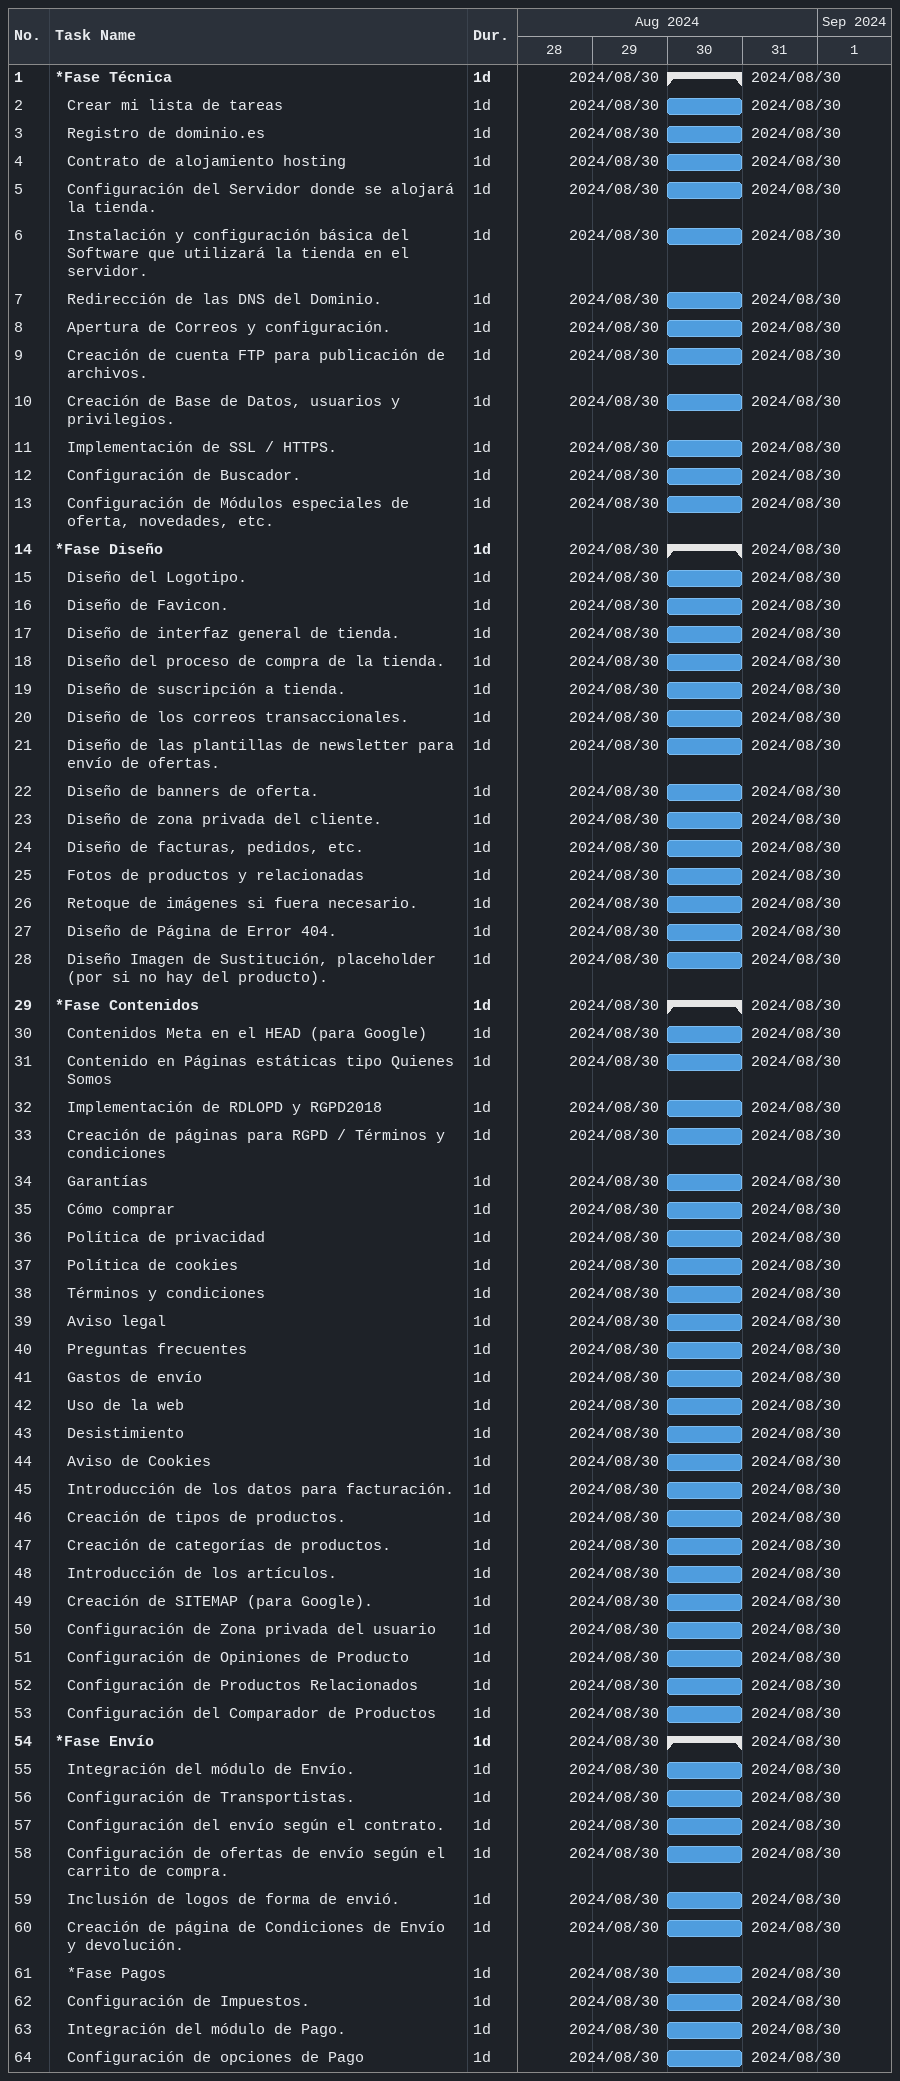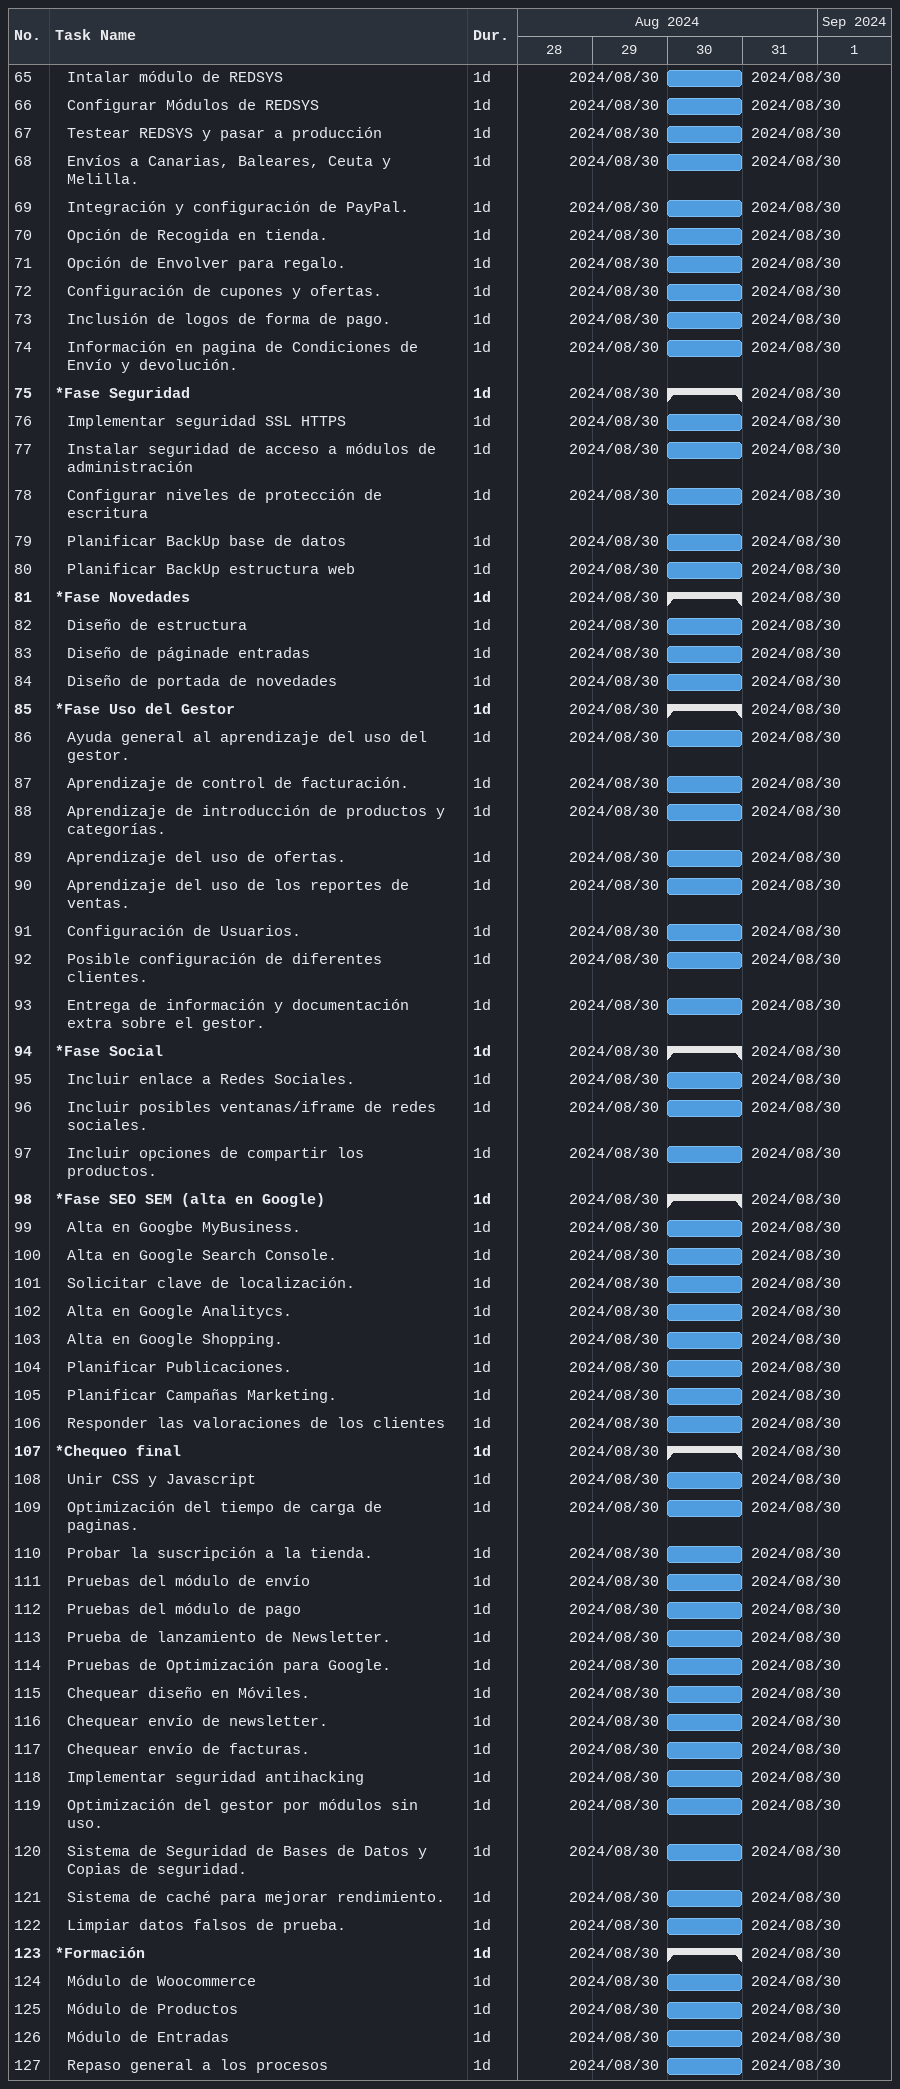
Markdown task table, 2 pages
| ID | Level | Task | Duration | Start | Finish |
|---|---|---|---|---|---|
| 1 | 1 | ***Fase Técnica** | 1d | 2024-08-30 | 2024-08-30 |
| 2 | 2 | Crear mi lista de tareas | 1d | 2024-08-30 | 2024-08-30 |
| 3 | 2 | Registro de dominio.es | 1d | 2024-08-30 | 2024-08-30 |
| 4 | 2 | Contrato de alojamiento hosting | 1d | 2024-08-30 | 2024-08-30 |
| 5 | 2 | Configuración del Servidor donde se alojará la tienda. | 1d | 2024-08-30 | 2024-08-30 |
| 6 | 2 | Instalación y configuración básica del Software que utilizará la tienda en el servidor. | 1d | 2024-08-30 | 2024-08-30 |
| 7 | 2 | Redirección de las DNS del Dominio. | 1d | 2024-08-30 | 2024-08-30 |
| 8 | 2 | Apertura de Correos y configuración. | 1d | 2024-08-30 | 2024-08-30 |
| 9 | 2 | Creación de cuenta FTP para publicación de archivos. | 1d | 2024-08-30 | 2024-08-30 |
| 10 | 2 | Creación de Base de Datos, usuarios y privilegios. | 1d | 2024-08-30 | 2024-08-30 |
| 11 | 2 | Implementación de SSL / HTTPS. | 1d | 2024-08-30 | 2024-08-30 |
| 12 | 2 | Configuración de Buscador. | 1d | 2024-08-30 | 2024-08-30 |
| 13 | 2 | Configuración de Módulos especiales de oferta, novedades, etc. | 1d | 2024-08-30 | 2024-08-30 |
| 14 | 1 | ***Fase Diseño** | 1d | 2024-08-30 | 2024-08-30 |
| 15 | 2 | Diseño del Logotipo. | 1d | 2024-08-30 | 2024-08-30 |
| 16 | 2 | Diseño de Favicon. | 1d | 2024-08-30 | 2024-08-30 |
| 17 | 2 | Diseño de interfaz general de tienda. | 1d | 2024-08-30 | 2024-08-30 |
| 18 | 2 | Diseño del proceso de compra de la tienda. | 1d | 2024-08-30 | 2024-08-30 |
| 19 | 2 | Diseño de suscripción a tienda. | 1d | 2024-08-30 | 2024-08-30 |
| 20 | 2 | Diseño de los correos transaccionales. | 1d | 2024-08-30 | 2024-08-30 |
| 21 | 2 | Diseño de las plantillas de newsletter para envío de ofertas. | 1d | 2024-08-30 | 2024-08-30 |
| 22 | 2 | Diseño de banners de oferta. | 1d | 2024-08-30 | 2024-08-30 |
| 23 | 2 | Diseño de zona privada del cliente. | 1d | 2024-08-30 | 2024-08-30 |
| 24 | 2 | Diseño de facturas, pedidos, etc. | 1d | 2024-08-30 | 2024-08-30 |
| 25 | 2 | Fotos de productos y relacionadas | 1d | 2024-08-30 | 2024-08-30 |
| 26 | 2 | Retoque de imágenes si fuera necesario. | 1d | 2024-08-30 | 2024-08-30 |
| 27 | 2 | Diseño de Página de Error 404. | 1d | 2024-08-30 | 2024-08-30 |
| 28 | 2 | Diseño Imagen de Sustitución, placeholder (por si no hay del producto). | 1d | 2024-08-30 | 2024-08-30 |
| 29 | 1 | ***Fase Contenidos** | 1d | 2024-08-30 | 2024-08-30 |
| 30 | 2 | Contenidos Meta en el HEAD (para Google) | 1d | 2024-08-30 | 2024-08-30 |
| 31 | 2 | Contenido en Páginas estáticas tipo Quienes Somos | 1d | 2024-08-30 | 2024-08-30 |
| 32 | 2 | Implementación de RDLOPD y RGPD2018 | 1d | 2024-08-30 | 2024-08-30 |
| 33 | 2 | Creación de páginas para RGPD / Términos y condiciones | 1d | 2024-08-30 | 2024-08-30 |
| 34 | 2 | Garantías | 1d | 2024-08-30 | 2024-08-30 |
| 35 | 2 | Cómo comprar | 1d | 2024-08-30 | 2024-08-30 |
| 36 | 2 | Política de privacidad | 1d | 2024-08-30 | 2024-08-30 |
| 37 | 2 | Política de cookies | 1d | 2024-08-30 | 2024-08-30 |
| 38 | 2 | Términos y condiciones | 1d | 2024-08-30 | 2024-08-30 |
| 39 | 2 | Aviso legal | 1d | 2024-08-30 | 2024-08-30 |
| 40 | 2 | Preguntas frecuentes | 1d | 2024-08-30 | 2024-08-30 |
| 41 | 2 | Gastos de envío | 1d | 2024-08-30 | 2024-08-30 |
| 42 | 2 | Uso de la web | 1d | 2024-08-30 | 2024-08-30 |
| 43 | 2 | Desistimiento | 1d | 2024-08-30 | 2024-08-30 |
| 44 | 2 | Aviso de Cookies | 1d | 2024-08-30 | 2024-08-30 |
| 45 | 2 | Introducción de los datos para facturación. | 1d | 2024-08-30 | 2024-08-30 |
| 46 | 2 | Creación de tipos de productos. | 1d | 2024-08-30 | 2024-08-30 |
| 47 | 2 | Creación de categorías de productos. | 1d | 2024-08-30 | 2024-08-30 |
| 48 | 2 | Introducción de los artículos. | 1d | 2024-08-30 | 2024-08-30 |
| 49 | 2 | Creación de SITEMAP (para Google). | 1d | 2024-08-30 | 2024-08-30 |
| 50 | 2 | Configuración de Zona privada del usuario | 1d | 2024-08-30 | 2024-08-30 |
| 51 | 2 | Configuración de Opiniones de Producto | 1d | 2024-08-30 | 2024-08-30 |
| 52 | 2 | Configuración de Productos Relacionados | 1d | 2024-08-30 | 2024-08-30 |
| 53 | 2 | Configuración del Comparador de Productos | 1d | 2024-08-30 | 2024-08-30 |
| 54 | 1 | ***Fase Envío** | 1d | 2024-08-30 | 2024-08-30 |
| 55 | 2 | Integración del módulo de Envío. | 1d | 2024-08-30 | 2024-08-30 |
| 56 | 2 | Configuración de Transportistas. | 1d | 2024-08-30 | 2024-08-30 |
| 57 | 2 | Configuración del envío según el contrato. | 1d | 2024-08-30 | 2024-08-30 |
| 58 | 2 | Configuración de ofertas de envío según el carrito de compra. | 1d | 2024-08-30 | 2024-08-30 |
| 59 | 2 | Inclusión de logos de forma de envió. | 1d | 2024-08-30 | 2024-08-30 |
| 60 | 2 | Creación de página de Condiciones de Envío y devolución. | 1d | 2024-08-30 | 2024-08-30 |
| 61 | 2 | *Fase Pagos | 1d | 2024-08-30 | 2024-08-30 |
| 62 | 2 | Configuración de Impuestos. | 1d | 2024-08-30 | 2024-08-30 |
| 63 | 2 | Integración del módulo de Pago. | 1d | 2024-08-30 | 2024-08-30 |
| 64 | 2 | Configuración de opciones de Pago | 1d | 2024-08-30 | 2024-08-30 |
| 65 | 2 | Intalar módulo de REDSYS | 1d | 2024-08-30 | 2024-08-30 |
| 66 | 2 | Configurar Módulos de REDSYS | 1d | 2024-08-30 | 2024-08-30 |
| 67 | 2 | Testear REDSYS y pasar a producción | 1d | 2024-08-30 | 2024-08-30 |
| 68 | 2 | Envíos a Canarias, Baleares, Ceuta y Melilla. | 1d | 2024-08-30 | 2024-08-30 |
| 69 | 2 | Integración y configuración de PayPal. | 1d | 2024-08-30 | 2024-08-30 |
| 70 | 2 | Opción de Recogida en tienda. | 1d | 2024-08-30 | 2024-08-30 |
| 71 | 2 | Opción de Envolver para regalo. | 1d | 2024-08-30 | 2024-08-30 |
| 72 | 2 | Configuración de cupones y ofertas. | 1d | 2024-08-30 | 2024-08-30 |
| 73 | 2 | Inclusión de logos de forma de pago. | 1d | 2024-08-30 | 2024-08-30 |
| 74 | 2 | Información en pagina de Condiciones de Envío y devolución. | 1d | 2024-08-30 | 2024-08-30 |
| 75 | 1 | ***Fase Seguridad** | 1d | 2024-08-30 | 2024-08-30 |
| 76 | 2 | Implementar seguridad SSL HTTPS | 1d | 2024-08-30 | 2024-08-30 |
| 77 | 2 | Instalar seguridad de acceso a módulos de administración | 1d | 2024-08-30 | 2024-08-30 |
| 78 | 2 | Configurar niveles de protección de escritura | 1d | 2024-08-30 | 2024-08-30 |
| 79 | 2 | Planificar BackUp base de datos | 1d | 2024-08-30 | 2024-08-30 |
| 80 | 2 | Planificar BackUp estructura web | 1d | 2024-08-30 | 2024-08-30 |
| 81 | 1 | ***Fase Novedades** | 1d | 2024-08-30 | 2024-08-30 |
| 82 | 2 | Diseño de estructura | 1d | 2024-08-30 | 2024-08-30 |
| 83 | 2 | Diseño de páginade entradas | 1d | 2024-08-30 | 2024-08-30 |
| 84 | 2 | Diseño de portada de novedades | 1d | 2024-08-30 | 2024-08-30 |
| 85 | 1 | ***Fase Uso del Gestor** | 1d | 2024-08-30 | 2024-08-30 |
| 86 | 2 | Ayuda general al aprendizaje del uso del gestor. | 1d | 2024-08-30 | 2024-08-30 |
| 87 | 2 | Aprendizaje de control de facturación. | 1d | 2024-08-30 | 2024-08-30 |
| 88 | 2 | Aprendizaje de introducción de productos y categorías. | 1d | 2024-08-30 | 2024-08-30 |
| 89 | 2 | Aprendizaje del uso de ofertas. | 1d | 2024-08-30 | 2024-08-30 |
| 90 | 2 | Aprendizaje del uso de los reportes de ventas. | 1d | 2024-08-30 | 2024-08-30 |
| 91 | 2 | Configuración de Usuarios. | 1d | 2024-08-30 | 2024-08-30 |
| 92 | 2 | Posible configuración de diferentes clientes. | 1d | 2024-08-30 | 2024-08-30 |
| 93 | 2 | Entrega de información y documentación extra sobre el gestor. | 1d | 2024-08-30 | 2024-08-30 |
| 94 | 1 | ***Fase Social** | 1d | 2024-08-30 | 2024-08-30 |
| 95 | 2 | Incluir enlace a Redes Sociales. | 1d | 2024-08-30 | 2024-08-30 |
| 96 | 2 | Incluir posibles ventanas/iframe de redes sociales. | 1d | 2024-08-30 | 2024-08-30 |
| 97 | 2 | Incluir opciones de compartir los productos. | 1d | 2024-08-30 | 2024-08-30 |
| 98 | 1 | ***Fase SEO SEM (alta en Google)** | 1d | 2024-08-30 | 2024-08-30 |
| 99 | 2 | Alta en Googbe MyBusiness. | 1d | 2024-08-30 | 2024-08-30 |
| 100 | 2 | Alta en Google Search Console. | 1d | 2024-08-30 | 2024-08-30 |
| 101 | 2 | Solicitar clave de localización. | 1d | 2024-08-30 | 2024-08-30 |
| 102 | 2 | Alta en Google Analitycs. | 1d | 2024-08-30 | 2024-08-30 |
| 103 | 2 | Alta en Google Shopping. | 1d | 2024-08-30 | 2024-08-30 |
| 104 | 2 | Planificar Publicaciones. | 1d | 2024-08-30 | 2024-08-30 |
| 105 | 2 | Planificar Campañas Marketing. | 1d | 2024-08-30 | 2024-08-30 |
| 106 | 2 | Responder las valoraciones de los clientes | 1d | 2024-08-30 | 2024-08-30 |
| 107 | 1 | ***Chequeo final** | 1d | 2024-08-30 | 2024-08-30 |
| 108 | 2 | Unir CSS y Javascript | 1d | 2024-08-30 | 2024-08-30 |
| 109 | 2 | Optimización del tiempo de carga de paginas. | 1d | 2024-08-30 | 2024-08-30 |
| 110 | 2 | Probar la suscripción a la tienda. | 1d | 2024-08-30 | 2024-08-30 |
| 111 | 2 | Pruebas del módulo de envío | 1d | 2024-08-30 | 2024-08-30 |
| 112 | 2 | Pruebas del módulo de pago | 1d | 2024-08-30 | 2024-08-30 |
| 113 | 2 | Prueba de lanzamiento de Newsletter. | 1d | 2024-08-30 | 2024-08-30 |
| 114 | 2 | Pruebas de Optimización para Google. | 1d | 2024-08-30 | 2024-08-30 |
| 115 | 2 | Chequear diseño en Móviles. | 1d | 2024-08-30 | 2024-08-30 |
| 116 | 2 | Chequear envío de newsletter. | 1d | 2024-08-30 | 2024-08-30 |
| 117 | 2 | Chequear envío de facturas. | 1d | 2024-08-30 | 2024-08-30 |
| 118 | 2 | Implementar seguridad antihacking | 1d | 2024-08-30 | 2024-08-30 |
| 119 | 2 | Optimización del gestor por módulos sin uso. | 1d | 2024-08-30 | 2024-08-30 |
| 120 | 2 | Sistema de Seguridad de Bases de Datos y Copias de seguridad. | 1d | 2024-08-30 | 2024-08-30 |
| 121 | 2 | Sistema de caché para mejorar rendimiento. | 1d | 2024-08-30 | 2024-08-30 |
| 122 | 2 | Limpiar datos falsos de prueba. | 1d | 2024-08-30 | 2024-08-30 |
| 123 | 1 | ***Formación** | 1d | 2024-08-30 | 2024-08-30 |
| 124 | 2 | Módulo de Woocommerce | 1d | 2024-08-30 | 2024-08-30 |
| 125 | 2 | Módulo de Productos | 1d | 2024-08-30 | 2024-08-30 |
| 126 | 2 | Módulo de Entradas | 1d | 2024-08-30 | 2024-08-30 |
| 127 | 2 | Repaso general a los procesos | 1d | 2024-08-30 | 2024-08-30 |
